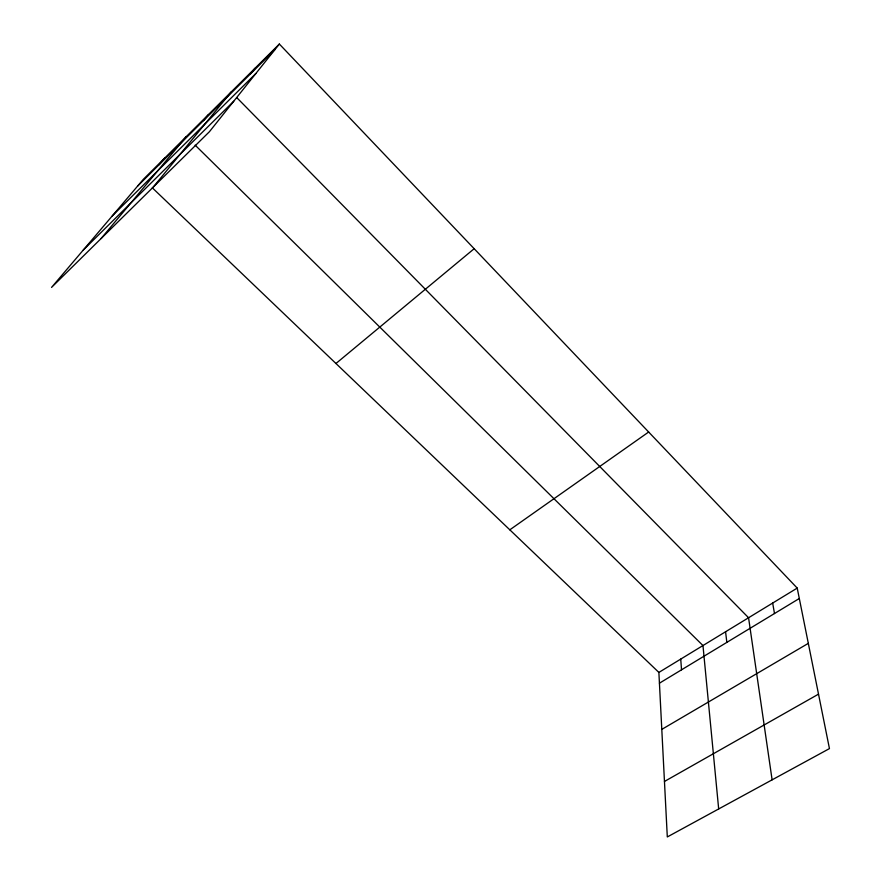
<?xml version="1.0" encoding="UTF-8"?>
<svg xmlns="http://www.w3.org/2000/svg" width="881" height="881" viewBox="0 0 881 881"><rect width="100%" height="100%" fill="white"/><g stroke="black" fill="none" stroke-linecap="round" stroke-linejoin="round"><path stroke-width="1.32" d="M279.354 44.05L209.414 131.721L51.55 287.404L143.394 179.272L279.354 44.05L797.217 588.09L829.45 748.597L667.302 836.95L658.878 672.423L152.303 187.807M250.358 74.015L255.005 68.266M153.03 187.334L231.185 91.954M203.401 120.686L208.555 114.464M101.04 238.608L186.387 136.511M159.065 164.758L164.67 158.106M137.568 186.133L274.971 49.545M112.294 215.889L255.875 73.486M83.232 250.105L233.74 101.227M335.958 363.501L474.165 248.717M509.813 529.822L648.658 432.02M658.878 672.423L797.217 588.09M659.428 683.193L799.309 598.507M661.796 729.391L808.317 643.361M664.461 781.458L818.515 694.151M195.142 145.134L702.972 645.553L718.676 808.956M236.912 97.769L748.564 617.746L772.108 779.839M772.67 603.056L774.487 613.539M725.57 631.765L726.847 642.381M680.738 659.098L681.52 669.813"/></g></svg>
